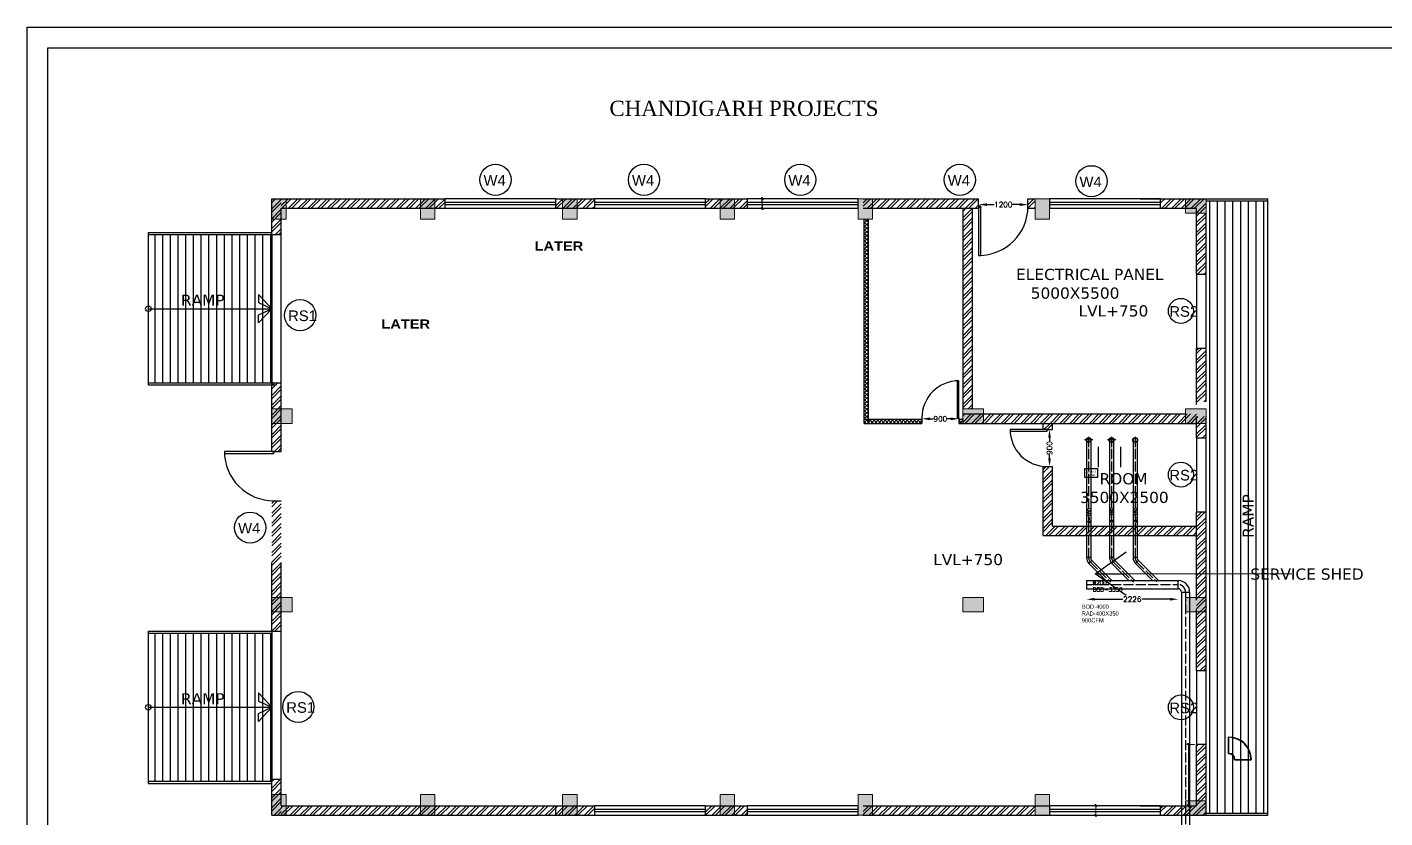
# Model space of a CAD drawing. Header units: millimetres. Extents: x 1731 to 55573, y 1167 to 54427.
# Drawn here: x 1731 to 34746, y 35205 to 54427 of the extents above; entities that cross this region are included whole.
import ezdxf

# ---------------------------------------------------------------- set-up
doc = ezdxf.new("R2010")
doc.units = ezdxf.units.MM
doc.linetypes.add('ACAD_ISO04W100', pattern=[30, 24, -3, 0, -3])
for name, color, linetype in [('AHU-01 SAD', 3, 'Continuous'), ('CL2', 6, 'Continuous'), ('DIME', 2, 'Continuous'), ('EX-TXT', 7, 'Continuous'), ('EXHAUST DUICT', 1, 'Continuous'), ('HACH', 8, 'Continuous'), ('ILA-HATCH', 8, 'Continuous'), ('RAILING', 2, 'Continuous'), ('SPRINKLER WATER CONNECTION', 7, 'Continuous'), ('TITLE', 7, 'Continuous'), ('WINDOW', 4, 'Continuous')]:
    doc.layers.add(name, color=color, linetype=linetype)
for name, color, linetype, lineweight in [('COL', 121, 'Continuous', 0), ('DIM 12', 2, 'Continuous', 9), ('WALL', 5, 'Continuous', 25)]:
    doc.layers.add(name, color=color, linetype=linetype, lineweight=lineweight)
doc.styles.add('arial', font='arialbd.ttf', dxfattribs={"height": 0.25})
doc.styles.add('ISTD', font='verdana.ttf', dxfattribs={"height": 300})
doc.styles.add('Legend', font='romant.shx')
doc.styles.add('ravi', font='times.ttf')
doc.styles.add('ROMANS', font='romans.shx')
doc.styles.get("Standard").update_dxf_attribs({"font": 'arial.ttf'})
doc.styles.add('sTXT-1', font='', dxfattribs={"height": 400})
doc.styles.get('sTXT-1').set_extended_font_data('Arial Black')
doc.dimstyles.new('CGMP CP LINE', dxfattribs={"dimtxt": 130, "dimasz": 200, "dimexe": 0.18, "dimexo": 0.0625, "dimgap": 0.09, "dimtad": 0, "dimdec": 0, "dimzin": 0, "dimdsep": 46, "dimtxsty": 'ROMANS', "dimcen": 0.09, "dimclrd": 1, "dimclre": 251, "dimadec": 0, "dimazin": 0, "dimtfac": 1, "dimtdec": 0, "dimtofl": 0, "dimtmove": 0, "dimatfit": 3, "dimfxl": 0.18, "dimtolj": 1, "dimtzin": 0, "dimlwd": -1, "dimlwe": 5, "dimarcsym": 0})
doc.dimstyles.new('GRID', dxfattribs={"dimtxt": 0.25, "dimasz": 400, "dimexe": 40, "dimexo": 50, "dimgap": 1.2, "dimtad": 0, "dimdec": 0, "dimrnd": 5, "dimzin": 0, "dimdsep": 46, "dimtxsty": 'arial', "dimblk": 'TCKA', "dimcen": 1, "dimclrd": 251, "dimclre": 251, "dimclrt": 3, "dimadec": 0, "dimazin": 0, "dimtfac": 1, "dimtdec": 0, "dimtix": 1, "dimtmove": 1, "dimatfit": 3, "dimfxl": 1, "dimtvp": 1, "dimtolj": 1, "dimtzin": 0, "dimlwd": 5, "dimlwe": 5, "dimarcsym": 0})
doc.dimstyles.new('HBA_25', dxfattribs={"dimtxt": 200, "dimasz": 100, "dimexe": 40, "dimexo": 50, "dimgap": 1.2, "dimtad": 0, "dimdec": 0, "dimrnd": 0.01, "dimzin": 0, "dimdsep": 46, "dimtxsty": 'ROMANS', "dimblk": 'TCKA', "dimcen": 1, "dimclrd": 9, "dimclre": 9, "dimclrt": 256, "dimadec": 0, "dimazin": 0, "dimtfac": 1, "dimtdec": 0, "dimtix": 1, "dimtmove": 1, "dimatfit": 3, "dimldrblk": 'OPEN90', "dimfxl": 1, "dimtvp": 1, "dimtolj": 1, "dimtzin": 0, "dimlwd": 5, "dimlwe": 5, "dimarcsym": 0})
pattern_1 = [(45, (-3068547.1, 811012.52), (-119.324269, 119.324269), []), (45, (-3068467.55, 811012.52), (-119.324269, 119.324269), [])]
pattern_2 = [(45, (-3068397.1, 811012.52), (-119.324269, 119.324269), []), (45, (-3068317.55, 811012.52), (-119.324269, 119.324269), [])]
pattern_3 = [(45, (-6106169.34, 810632.52), (-119.3242693, 119.3242693), []), (45, (-6106089.8, 810632.52), (-119.3242693, 119.3242693), [])]
pattern_4 = [(45, (-1038018.47, -110264.18), (-44.9012806, 44.9012806), []), (135, (-1038018.47, -110264.18), (-44.9012806, -44.9012806), [])]

# ---------------------------------------------------------------- blocks, each defined once
blk = doc.blocks.new('TCKA')
blk.add_line((-1, 0), (0.388, 0))
at = {"color": 1}
blk.add_line((-0.25, -0.25), (0.25, 0.25), dxfattribs=at)
blk = doc.blocks.new('*D99')
at = {"layer": 'Defpoints', "color": 0, "ltscale": 12, "transparency": 16777216}
for p in [(19608, 50255), (19620, 50255), (19585, 50025)]:
    blk.add_point(p, dxfattribs=at)
at = {"layer": 'WINDOW', "color": 251, "lineweight": 5, "ltscale": 12, "transparency": 16777216}
for p, q in [((19570, 50255), (19568, 50255)), ((19608, 50125), (19608, 50155)), ((19635, 50025), (19648, 50025))]:
    blk.add_line(p, q, dxfattribs=at)
at = {"layer": 'WINDOW', "color": 251, "lineweight": 5, "ltscale": 12, "transparency": 16777216, "xscale": 100, "yscale": 100, "zscale": 100}
for p, rotation in [((19608, 50255), 90), ((19608, 50025), 270)]:
    blk.add_blockref('TCKA', p, dxfattribs=dict(at, rotation=rotation))
at = {"layer": 'WINDOW', "color": 3, "ltscale": 12, "transparency": 16777216, "insert": (19607, 50140), "char_height": 0.25, "attachment_point": 5, "rotation": 90, "style": 'arial'}
blk.add_mtext('\\A1;230', dxfattribs=at)
blk = doc.blocks.new('*D107')
at = {"layer": 'Defpoints', "color": 0, "ltscale": 12, "transparency": 16777216}
for p in [(29968, 36985), (30168, 36985), (30168, 35500)]:
    blk.add_point(p, dxfattribs=at)
at = {"layer": 'DIM 12', "color": 251, "lineweight": 5, "ltscale": 12, "transparency": 16777216}
for p, q in [((30118, 36985), (29928, 36985)), ((29968, 35600), (29968, 36885)), ((30118, 35500), (29928, 35500))]:
    blk.add_line(p, q, dxfattribs=at)
at = {"layer": 'DIM 12', "color": 251, "lineweight": 5, "ltscale": 12, "transparency": 16777216, "xscale": 100, "yscale": 100, "zscale": 100}
for p, rotation in [((29968, 36985), 90), ((29968, 35500), 270)]:
    blk.add_blockref('TCKA', p, dxfattribs=dict(at, rotation=rotation))
at = {"layer": 'DIM 12', "color": 3, "ltscale": 12, "transparency": 16777216, "insert": (29967, 36243), "char_height": 0.25, "attachment_point": 5, "rotation": 90, "style": 'arial'}
blk.add_mtext('\\A1;1485', dxfattribs=at)
blk = doc.blocks.new('HPOPP')
at = {"layer": 'HACH', "ltscale": 1000}
h = blk.add_hatch(color=256, dxfattribs=at)
h.dxf.hatch_style = 1
h.paths.add_polyline_path([(4763947, -758554), (4763597, -758554), (4763597, -758054), (4763947, -758054)])
h = blk.add_hatch(color=256, dxfattribs=at)
h.dxf.hatch_style = 1
h.paths.add_polyline_path([(4767567, -758054), (4767217, -758054), (4767217, -758554), (4767567, -758554)])
h = blk.add_hatch(color=256, dxfattribs=at)
h.dxf.hatch_style = 1
h.paths.add_polyline_path([(4771022, -758554), (4770672, -758554), (4770672, -758054), (4771022, -758054)])
h = blk.add_hatch(color=256, dxfattribs=at)
h.dxf.hatch_style = 1
h.paths.add_polyline_path([(4771022, -758054), (4770672, -758054), (4770672, -758554), (4771022, -758554)])
h = blk.add_hatch(color=256, dxfattribs=at)
h.dxf.hatch_style = 1
h.paths.add_polyline_path([(4774852, -758054), (4774502, -758054), (4774502, -758554), (4774852, -758554)])
h = blk.add_hatch(color=256, dxfattribs=at)
h.dxf.hatch_style = 1
h.paths.add_polyline_path([(4778207, -758054), (4777857, -758054), (4777857, -758554), (4778207, -758554)])
h = blk.add_hatch(color=256, dxfattribs=at)
h.dxf.hatch_style = 1
h.paths.add_polyline_path([(4782512, -758054), (4782162, -758054), (4782162, -758554), (4782512, -758554)])
h = blk.add_hatch(color=256, dxfattribs=at)
h.dxf.hatch_style = 1
h.paths.add_polyline_path([(4785817, -758404), (4785817, -758054), (4786317, -758054), (4786317, -758404)])
h = blk.add_hatch(color=256, dxfattribs=at)
h.dxf.hatch_style = 1
h.paths.add_polyline_path([(4764097, -763514), (4764097, -763164), (4763597, -763164), (4763597, -763514)])
h = blk.add_hatch(color=256, dxfattribs=at)
h.dxf.hatch_style = 1
h.paths.add_polyline_path([(4780407, -763514), (4780407, -763164), (4780907, -763164), (4780907, -763514)])
h = blk.add_hatch(color=256, dxfattribs=at)
h.dxf.hatch_style = 1
h.paths.add_polyline_path([(4785817, -763514), (4785817, -763164), (4786317, -763164), (4786317, -763514)])
h = blk.add_hatch(color=256, dxfattribs=at)
h.dxf.hatch_style = 1
h.paths.add_polyline_path([(4764097, -768099), (4764097, -767749), (4763597, -767749), (4763597, -768099)])
h = blk.add_hatch(color=256, dxfattribs=at)
h.dxf.hatch_style = 1
h.paths.add_polyline_path([(4780407, -768099), (4780407, -767749), (4780907, -767749), (4780907, -768099)])
h = blk.add_hatch(color=256, dxfattribs=at)
h.dxf.hatch_style = 1
h.paths.add_polyline_path([(4785817, -768099), (4785817, -767749), (4786317, -767749), (4786317, -768099)])
h = blk.add_hatch(color=256, dxfattribs=at)
h.dxf.hatch_style = 1
h.paths.add_polyline_path([(4763947, -773039), (4763597, -773039), (4763597, -772539), (4763947, -772539)])
h = blk.add_hatch(color=256, dxfattribs=at)
h.dxf.hatch_style = 1
h.paths.add_polyline_path([(4767567, -773039), (4767217, -773039), (4767217, -772539), (4767567, -772539)])
h = blk.add_hatch(color=256, dxfattribs=at)
h.dxf.hatch_style = 1
h.paths.add_polyline_path([(4771022, -773039), (4770672, -773039), (4770672, -772539), (4771022, -772539)])
h = blk.add_hatch(color=256, dxfattribs=at)
h.dxf.hatch_style = 1
h.paths.add_polyline_path([(4774852, -773039), (4774502, -773039), (4774502, -772539), (4774852, -772539)])
h = blk.add_hatch(color=256, dxfattribs=at)
h.dxf.hatch_style = 1
h.paths.add_polyline_path([(4778207, -773039), (4777857, -773039), (4777857, -772539), (4778207, -772539)])
h = blk.add_hatch(color=256, dxfattribs=at)
h.dxf.hatch_style = 1
h.paths.add_polyline_path([(4782512, -773039), (4782162, -773039), (4782162, -772539), (4782512, -772539)])
h = blk.add_hatch(color=256, dxfattribs=at)
h.dxf.hatch_style = 1
h.paths.add_polyline_path([(4785817, -773039), (4785817, -772689), (4786317, -772689), (4786317, -773039)])
at = {"layer": 'COL', "ltscale": 1000}
for points in [[(4763947, -758554), (4763597, -758554), (4763597, -758054), (4763947, -758054)], [(4767567, -758554), (4767217, -758554), (4767217, -758054), (4767567, -758054)], [(4771022, -758554), (4770672, -758554), (4770672, -758054), (4771022, -758054)], [(4771022, -758054), (4770672, -758054), (4770672, -758554), (4771022, -758554)], [(4774852, -758054), (4774502, -758054), (4774502, -758554), (4774852, -758554)], [(4778207, -758054), (4777857, -758054), (4777857, -758554), (4778207, -758554)], [(4782512, -758054), (4782162, -758054), (4782162, -758554), (4782512, -758554)], [(4785817, -758404), (4785817, -758054), (4786317, -758054), (4786317, -758404)], [(4764097, -763514), (4764097, -763164), (4763597, -763164), (4763597, -763514)], [(4780407, -763514), (4780407, -763164), (4780907, -763164), (4780907, -763514)], [(4785817, -763514), (4785817, -763164), (4786317, -763164), (4786317, -763514)], [(4764097, -768099), (4764097, -767749), (4763597, -767749), (4763597, -768099)], [(4780407, -768099), (4780407, -767749), (4780907, -767749), (4780907, -768099)], [(4785817, -768099), (4785817, -767749), (4786317, -767749), (4786317, -768099)], [(4763947, -773039), (4763597, -773039), (4763597, -772539), (4763947, -772539)], [(4767567, -773039), (4767217, -773039), (4767217, -772539), (4767567, -772539)], [(4771022, -773039), (4770672, -773039), (4770672, -772539), (4771022, -772539)], [(4774852, -773039), (4774502, -773039), (4774502, -772539), (4774852, -772539)], [(4778207, -773039), (4777857, -773039), (4777857, -772539), (4778207, -772539)], [(4782512, -773039), (4782162, -773039), (4782162, -772539), (4782512, -772539)], [(4785817, -773039), (4785817, -772689), (4786317, -772689), (4786317, -773039)]]:
    blk.add_lwpolyline(points, close=True, dxfattribs=at)
blk = doc.blocks.new('*D117')
at = {"layer": 'Defpoints', "color": 0, "ltscale": 12, "transparency": 16777216}
for p in [(27715, 35500), (27715, 35270), (27715, 35270)]:
    blk.add_point(p, dxfattribs=at)
at = {"layer": 'DIM 12', "color": 251, "lineweight": 5, "ltscale": 12, "transparency": 16777216}
for p, q in [((27715, 35400), (27715, 35370)), ((27765, 35500), (27755, 35500)), ((27765, 35270), (27755, 35270))]:
    blk.add_line(p, q, dxfattribs=at)
at = {"layer": 'DIM 12', "color": 251, "lineweight": 5, "ltscale": 12, "transparency": 16777216, "xscale": 100, "yscale": 100, "zscale": 100}
for p, rotation in [((27715, 35500), 90), ((27715, 35270), 270)]:
    blk.add_blockref('TCKA', p, dxfattribs=dict(at, rotation=rotation))
at = {"layer": 'DIM 12', "color": 3, "ltscale": 12, "transparency": 16777216, "insert": (27714, 35385), "char_height": 0.25, "attachment_point": 5, "rotation": 90, "style": 'arial'}
blk.add_mtext('\\A1;230', dxfattribs=at)
blk = doc.blocks.new('*U29')
for p, q in [((0, 0), (0, 6)), ((40, 0), (40, 6))]:
    blk.add_line(p, q)
blk.add_lwpolyline([(0, 0), (0, -40), (1.75, -40), (1.75, 0)], close=True)
blk.add_arc((0, 0), 40, 270, 0)
blk = doc.blocks.new('*U31')
for p, q in [((0, 0), (0, 6)), ((40, 0), (40, 6))]:
    blk.add_line(p, q)
blk.add_lwpolyline([(0, 0), (0, -40), (1.75, -40), (1.75, 0)], close=True)
blk.add_arc((0, 0), 40, 270, 0)
blk = doc.blocks.new('*U30')
for p, q in [((0, 0), (0, -6)), ((-40, 0), (-40, -6))]:
    blk.add_line(p, q)
blk.add_lwpolyline([(0, 0), (0, 40), (-1.75, 40), (-1.75, 0)], close=True)
blk.add_arc((0, 0), 40, 90, 180)
blk = doc.blocks.new('*D157')
at = {"color": 251, "linetype": 'Continuous', "lineweight": 5, "transparency": 16777216}
for p, q in [((24868, 50113), (24868, 50113)), ((26068, 50113), (26068, 50113))]:
    blk.add_line(p, q, dxfattribs=at)
at = {"color": 1, "transparency": 16777216}
for p, q in [((25068, 50113), (25248, 50113)), ((25868, 50113), (25688, 50113))]:
    blk.add_line(p, q, dxfattribs=at)
for points in [[(25068, 50146), (25068, 50080), (24868, 50113)], [(25868, 50146), (25868, 50080), (26068, 50113)]]:
    blk.add_solid(points, dxfattribs=at)
at = {"layer": 'Defpoints', "color": 0, "transparency": 16777216}
for p in [(24868, 50255), (26068, 50255), (26068, 50113)]:
    blk.add_point(p, dxfattribs=at)
at = {"color": 0, "transparency": 16777216, "insert": (25468, 50113), "char_height": 130, "attachment_point": 5, "style": 'ROMANS'}
blk.add_mtext('\\A1;1200', dxfattribs=at)
blk = doc.blocks.new('*D158')
at = {"color": 251, "linetype": 'Continuous', "lineweight": 5, "transparency": 16777216}
for p, q in [((23488, 44905), (23488, 44905)), ((24388, 44905), (24388, 44905))]:
    blk.add_line(p, q, dxfattribs=at)
at = {"color": 1, "transparency": 16777216}
for p, q in [((23688, 44905), (23771, 44905)), ((24188, 44905), (24105, 44905))]:
    blk.add_line(p, q, dxfattribs=at)
for points in [[(23688, 44939), (23688, 44872), (23488, 44905)], [(24188, 44939), (24188, 44872), (24388, 44905)]]:
    blk.add_solid(points, dxfattribs=at)
at = {"layer": 'Defpoints', "color": 0, "transparency": 16777216}
for p in [(24388, 44905), (23488, 44795), (24388, 44795)]:
    blk.add_point(p, dxfattribs=at)
at = {"color": 0, "transparency": 16777216, "insert": (23938, 44905), "char_height": 130, "attachment_point": 5, "style": 'ROMANS'}
blk.add_mtext('\\A1;900', dxfattribs=at)
blk = doc.blocks.new('*D159')
at = {"color": 251, "linetype": 'Continuous', "lineweight": 5, "transparency": 16777216}
for p, q in [((26592, 44645), (26592, 44645)), ((26592, 43745), (26592, 43745))]:
    blk.add_line(p, q, dxfattribs=at)
at = {"color": 1, "transparency": 16777216}
for p, q in [((26592, 44445), (26592, 44362)), ((26592, 43945), (26592, 44028))]:
    blk.add_line(p, q, dxfattribs=at)
for points in [[(26559, 44445), (26626, 44445), (26592, 44645)], [(26559, 43945), (26626, 43945), (26592, 43745)]]:
    blk.add_solid(points, dxfattribs=at)
at = {"layer": 'Defpoints', "color": 0, "transparency": 16777216}
for p in [(26668, 44645), (26592, 43745), (26668, 43745)]:
    blk.add_point(p, dxfattribs=at)
at = {"color": 0, "transparency": 16777216, "insert": (26592, 44195), "char_height": 130, "attachment_point": 5, "rotation": 90, "style": 'ROMANS'}
blk.add_mtext('\\A1;900', dxfattribs=at)
blk = doc.blocks.new('*D147')
at = {"color": 251, "linetype": 'Continuous', "lineweight": 5, "transparency": 16777216}
for p, q in [((27492, 40519), (27492, 40518)), ((29718, 40519), (29718, 40518))]:
    blk.add_line(p, q, dxfattribs=at)
at = {"color": 1, "transparency": 16777216}
for p, q in [((27692, 40519), (28376, 40519)), ((29518, 40519), (28834, 40519))]:
    blk.add_line(p, q, dxfattribs=at)
for points in [[(27692, 40552), (27692, 40485), (27492, 40519)], [(29518, 40552), (29518, 40485), (29718, 40519)]]:
    blk.add_solid(points, dxfattribs=at)
at = {"layer": 'Defpoints', "color": 0, "transparency": 16777216}
for p in [(27492, 40775), (29718, 40775), (29718, 40519)]:
    blk.add_point(p, dxfattribs=at)
at = {"color": 0, "transparency": 16777216, "insert": (28605, 40519), "char_height": 130, "attachment_point": 5, "style": 'ROMANS'}
blk.add_mtext('\\A1;2226', dxfattribs=at)

msp = doc.modelspace()

# ---------------------------------------------------------------- hatches: boundary and pattern name
h = msp.add_hatch()
h.set_pattern_fill('ANSI37', color=8, scale=20)
h.set_pattern_definition(pattern_4)
h.paths.add_polyline_path([(22188.2, 49755.2), (22088.2, 49755.2), (22088.2, 44895.2), (22188.2, 44895.2)])
h = msp.add_hatch()
h.set_pattern_fill('ANSI37', color=8, scale=20)
h.set_pattern_definition(pattern_4)
h.paths.add_polyline_path([(22188.2, 44895.2), (22088.2, 44895.2), (22088.2, 44795.2), (22188.2, 44795.2)])
h.paths.add_polyline_path([(23488.2, 44795.2), (23488.2, 44895.2), (22188.2, 44895.2), (22188.2, 44795.2)])
h.paths.add_polyline_path([(24488.2, 44895.2), (24388.2, 44895.2), (24388.2, 44795.2), (24488.2, 44795.2)])
at = {"layer": 'ILA-HATCH', "ltscale": 12}
h = msp.add_hatch(dxfattribs=at)
h.set_pattern_fill('ANSI32', color=256, scale=450)
h.set_pattern_definition(pattern_1)
h.paths.add_polyline_path([(7678.2, 44112.7), (7908.2, 44112.7), (7908.2, 45782.7), (7678.2, 45782.7)])
h = msp.add_hatch(dxfattribs=at)
h.set_pattern_fill('ANSI32', color=256, scale=450)
h.set_pattern_definition(pattern_3)
h.paths.add_polyline_path([(30398.2, 44445.2), (30168.2, 44445.2), (30168.2, 44965.2), (30398.2, 44965.2)])
at = {"layer": 'WINDOW', "ltscale": 12}
h = msp.add_hatch(dxfattribs=at)
h.set_pattern_fill('ANSI32', color=8, scale=450)
h.set_pattern_definition(pattern_1)
h.paths.add_polyline_path([(7678.2, 49382.7), (7908.2, 49382.7), (7908.2, 50255.2), (7678.2, 50255.2)])
h = msp.add_hatch(dxfattribs=at)
h.set_pattern_fill('ANSI32', color=8, scale=450)
h.set_pattern_definition(pattern_2)
h.paths.add_polyline_path([(7908.2, 50255.2), (11885.7, 50255.2), (11885.7, 50025.2), (7908.2, 50025.2)])
h = msp.add_hatch(dxfattribs=at)
h.set_pattern_fill('ANSI32', color=8, scale=450)
h.set_pattern_definition(pattern_2)
h.paths.add_polyline_path([(14585.7, 50025.2), (15528.2, 50025.2), (15528.2, 50255.2), (14585.7, 50255.2)])
h = msp.add_hatch(dxfattribs=at)
h.set_pattern_fill('ANSI32', color=8, scale=450)
h.set_pattern_definition(pattern_2)
h.paths.add_polyline_path([(18228.2, 50255.2), (19237.9, 50255.2), (19237.9, 50025.2), (18228.2, 50025.2)])
h = msp.add_hatch(dxfattribs=at)
h.set_pattern_fill('ANSI32', color=8, scale=450)
h.set_pattern_definition(pattern_2)
edge = h.paths.add_edge_path()
edge.add_line((26068.2, 50255.2), (26068.2, 50075.2))
edge.add_arc((24868.2, 50075.2), 1200, -2.38802, 0, ccw=False)
edge.add_line((26067.2, 50025.2), (26243.5, 50025.2))
edge.add_line((26243.5, 50025.2), (26243.5, 50255.2))
edge.add_line((26243.5, 50255.2), (26068.2, 50255.2))
h.paths.add_polyline_path([(24868.2, 50075.2), (24868.2, 50255.2), (22058.2, 50255.2), (22058.2, 50025.2), (24920.7, 50025.2), (24920.7, 50075.2)])
h = msp.add_hatch(dxfattribs=at)
h.set_pattern_fill('ANSI32', color=8, scale=450)
h.set_pattern_definition(pattern_2)
h.paths.add_polyline_path([(29293.5, 50025.2), (30398.2, 50025.2), (30398.2, 50255.2), (29293.5, 50255.2)])
h = msp.add_hatch(dxfattribs=at)
h.set_pattern_fill('ANSI31', color=8, scale=1500, angle=45)
h.set_pattern_definition([(90, (-2102322.3, 903550.87), (-187.5, 1e-13), [])])
h.paths.add_polyline_path([(30398.2, 35320.2), (31898.2, 35320.2), (31898.2, 50205.2), (30398.2, 50205.2)])
h = msp.add_hatch(dxfattribs=at)
h.set_pattern_fill('ANSI32', color=8, scale=450)
h.set_pattern_definition([(45, (-3074077.1, 811132.52), (-119.324269, 119.324269), []), (45, (-3073997.55, 811132.52), (-119.324269, 119.324269), [])])
h.paths.add_polyline_path([(24718.2, 46745.2), (24488.2, 46745.2), (24488.2, 45145.2), (24718.2, 45145.2)])
h.paths.add_polyline_path([(24488.2, 46745.2), (24718.2, 46745.2), (24718.2, 50025.2), (24488.2, 50025.2)])
h = msp.add_hatch(dxfattribs=at)
h.set_pattern_fill('ANSI32', color=8, scale=450)
h.set_pattern_definition(pattern_2)
h.paths.add_polyline_path([(30398.2, 46625.2), (30168.2, 46625.2), (30168.2, 45315.2), (30398.2, 45315.2)])
h.paths.add_polyline_path([(30168.2, 48425.2), (30398.2, 48425.2), (30398.2, 50025.2), (30168.2, 50025.2)])
h = msp.add_hatch(dxfattribs=at)
h.set_pattern_fill('ANSI31', color=8, scale=1500, angle=45)
h.set_pattern_definition([(90, (-2102472.3, 903550.87), (-187.5, 1e-13), [])])
h.paths.add_polyline_path([(4678.2, 45782.7), (7678.2, 45782.7), (7678.2, 49382.7), (4678.2, 49382.7)])
h = msp.add_hatch(dxfattribs=at)
h.set_pattern_fill('ANSI32', color=8, scale=450)
h.set_pattern_definition(pattern_3)
h.paths.add_polyline_path([(24488.2, 45025.2), (24488.2, 44795.2), (30168.2, 44795.2), (30168.2, 45025.2)])
h = msp.add_hatch(dxfattribs=at)
h.set_pattern_fill('ANSI32', color=8, scale=450)
h.set_pattern_definition(pattern_3)
edge = h.paths.add_edge_path()
edge.add_arc((26533.2, 44645.2), 900, 263.94082, 270)
edge.add_line((26533.2, 43745.2), (26668.2, 43745.2))
edge.add_line((26668.2, 43745.2), (26668.2, 42065.2))
edge.add_line((26668.2, 42065.2), (26438.2, 42065.2))
edge.add_line((26438.2, 42065.2), (26438.2, 43750.3))
h.paths.add_polyline_path([(26438.2, 44645.2), (26668.2, 44645.2), (26668.2, 44795.2), (26438.2, 44795.2)])
h = msp.add_hatch(dxfattribs=at)
h.set_pattern_fill('ANSI32', color=8, scale=450)
h.set_pattern_definition(pattern_1)
h.paths.add_polyline_path([(7678.2, 39742.7), (7908.2, 39742.7), (7908.2, 42912.7), (7678.2, 42912.7)])
h = msp.add_hatch(dxfattribs=at)
h.set_pattern_fill('ANSI32', color=8, scale=450)
h.set_pattern_definition(pattern_2)
h.paths.add_polyline_path([(30168.2, 42645.2), (30398.2, 42645.2), (30398.2, 38785.2), (30168.2, 38785.2)])
h = msp.add_hatch(dxfattribs=at)
h.set_pattern_fill('ANSI32', color=8, scale=450)
h.set_pattern_definition(pattern_3)
h.paths.add_polyline_path([(26668.2, 42295.2), (30168.2, 42295.2), (30168.2, 42065.2), (26668.2, 42065.2)])
h = msp.add_hatch(dxfattribs=at)
h.set_pattern_fill('ANSI31', color=8, scale=1500, angle=45)
h.set_pattern_definition([(90, (-2102472.3, 893860.87), (-187.5, 1e-13), [])])
h.paths.add_polyline_path([(4678.2, 36092.7), (7678.2, 36092.7), (7678.2, 39692.7), (4678.2, 39692.7)])
h = msp.add_hatch(dxfattribs=at)
h.set_pattern_fill('ANSI32', color=8, scale=450)
h.set_pattern_definition(pattern_2)
h.paths.add_polyline_path([(30168.2, 35270.2), (30398.2, 35270.2), (30398.2, 36985.2), (30168.2, 36985.2)])
h = msp.add_hatch(dxfattribs=at)
h.set_pattern_fill('ANSI32', color=8, scale=450)
h.set_pattern_definition(pattern_1)
h.paths.add_polyline_path([(7678.2, 35270.2), (7908.2, 35270.2), (7908.2, 36142.7), (7678.2, 36142.7)])
h = msp.add_hatch(dxfattribs=at)
h.set_pattern_fill('ANSI32', color=8, scale=450)
h.set_pattern_definition(pattern_2)
h.paths.add_polyline_path([(7908.2, 35500.2), (14585.7, 35500.2), (14585.7, 35270.2), (7908.2, 35270.2)])
h = msp.add_hatch(dxfattribs=at)
h.set_pattern_fill('ANSI32', color=8, scale=450)
h.set_pattern_definition(pattern_2)
h.paths.add_polyline_path([(14585.7, 35270.2), (15528.2, 35270.2), (15528.2, 35500.2), (14585.7, 35500.2)])
h = msp.add_hatch(dxfattribs=at)
h.set_pattern_fill('ANSI32', color=8, scale=450)
h.set_pattern_definition(pattern_2)
h.paths.add_polyline_path([(18228.2, 35270.2), (19237.9, 35270.2), (19237.9, 35500.2), (18228.2, 35500.2)])
h = msp.add_hatch(dxfattribs=at)
h.set_pattern_fill('ANSI32', color=8, scale=450)
h.set_pattern_definition(pattern_2)
h.paths.add_polyline_path([(22058.2, 35270.2), (26243.5, 35270.2), (26243.5, 35500.2), (22058.2, 35500.2)])
h = msp.add_hatch(dxfattribs=at)
h.set_pattern_fill('ANSI32', color=8, scale=450)
h.set_pattern_definition(pattern_2)
h.paths.add_polyline_path([(29293.5, 35270.2), (30168.2, 35270.2), (30168.2, 35500.2), (29293.5, 35500.2)])

# ---------------------------------------------------------------- linework, layer by layer
at = {"color": 3}
for p, q in [((22088.2, 44795.2, 99), (22088.2, 49755.2, 99)), ((22188.2, 44795.2, 99), (22188.2, 49755.2, 99)), ((22088.2, 44895.2, 99), (23488.2, 44895.2, 99)), ((22088.2, 44795.2, 99), (23488.2, 44795.2, 99)), ((23488.2, 44895.2, 99), (23488.2, 44795.2, 99)), ((24388.2, 44895.2, 99), (24488.2, 44895.2, 99)), ((24388.2, 44895.2, 99), (24388.2, 44795.2, 99)), ((24388.2, 44795.2, 99), (24488.2, 44795.2, 99))]:
    msp.add_line(p, q, dxfattribs=at)
at = {"color": 7}
for p, q in [((29718.2, 40774.6, 99), (29718.2, 40974.6, 99)), ((29798.2, 40694.6, 99), (29998.2, 40694.6, 99))]:
    msp.add_line(p, q, dxfattribs=at)
for points in [[(1731.4, 54427.2), (55572.9, 54427.2), (55572.9, 1166.8), (1731.4, 1166.8)], [(2231.4, 53927.2), (55072.9, 53927.2), (55072.9, 1666.8), (2231.4, 1666.8)]]:
    msp.add_lwpolyline(points, close=True, dxfattribs=at)
at = {"layer": 'AHU-01 SAD', "color": 8}
for p, q in [((30940.9, 36764, 99), (30940.9, 37164, 99)), ((30950.9, 36769.2, 99), (30950.9, 37169.2, 99)), ((31090.9, 36614, 99), (31490.8, 36614, 99)), ((31100.9, 36619.2, 99), (31500.9, 36619.2, 99))]:
    msp.add_line(p, q, dxfattribs=at)
for centre, radius in [((30940.9, 36614, 99), 550), ((30950.9, 36619.2, 99), 550), ((30940.9, 36614, 99), 150), ((30950.9, 36619.2, 99), 150)]:
    msp.add_arc(centre, radius, 0, 90, dxfattribs=at)
at = {"layer": 'EXHAUST DUICT', "color": 0, "linetype": 'ACAD_ISO04W100', "ltscale": 10}
for p, q in [((27647, 44391.6, 99), (27441.4, 44391.6, 99)), ((27542.9, 44466.1, 99), (27542.9, 41529.9, 99)), ((28205.7, 44391.6, 99), (28000.2, 44391.6, 99)), ((28101.7, 44466.1, 99), (28101.7, 41529.9, 99)), ((28674.7, 44466.1, 99), (28674.7, 41529.9, 99)), ((27586.9, 41423.9, 99), (28071.4, 40939.3, 99)), ((28145.6, 41423.9, 99), (28630.2, 40939.3, 99)), ((28718.6, 41423.9, 99), (29203.2, 40939.3, 99)), ((27491.9, 40874.6, 99), (29718.2, 40874.6, 99)), ((29898.2, 40694.6, 99), (29898.2, 15191.8, 99))]:
    msp.add_line(p, q, dxfattribs=at)
at = {"layer": 'EXHAUST DUICT', "color": 1}
for p, q in [((27492.9, 44391.6, 99), (27492.9, 41529.9, 99)), ((27592.9, 44391.6, 99), (27592.9, 41529.9, 99)), ((28051.7, 44391.6, 99), (28051.7, 41529.9, 99)), ((28151.7, 44391.6, 99), (28151.7, 41529.9, 99)), ((28624.7, 44391.6, 99), (28624.7, 41529.9, 99)), ((28724.7, 44391.6, 99), (28724.7, 41529.9, 99)), ((27592.9, 41529.9, 99), (27492.9, 41529.9, 99)), ((27622.2, 41459.2, 99), (27551.5, 41388.5, 99)), ((27551.5, 41388.5, 99), (27965.4, 40974.6, 99)), ((27622.2, 41459.2, 99), (28106.8, 40974.6, 99)), ((28151.7, 41529.9, 99), (28051.7, 41529.9, 99)), ((28180.9, 41459.2, 99), (28110.2, 41388.5, 99)), ((28110.2, 41388.5, 99), (28524.1, 40974.6, 99)), ((28180.9, 41459.2, 99), (28665.5, 40974.6, 99)), ((28724.7, 41529.9, 99), (28624.7, 41529.9, 99)), ((28754, 41459.2, 99), (28683.3, 41388.5, 99)), ((28683.3, 41388.5, 99), (29097.2, 40974.6, 99)), ((28754, 41459.2, 99), (29238.6, 40974.6, 99)), ((27491.9, 40974.6, 99), (29718.2, 40974.6, 99)), ((27491.9, 40974.6, 99), (27491.9, 40774.6, 99)), ((27491.9, 40774.6, 99), (29718.2, 40774.6, 99)), ((29798.2, 40694.6, 99), (29798.2, 15191.8, 99)), ((29998.2, 40694.6, 99), (29998.2, 15191.8, 99))]:
    msp.add_line(p, q, dxfattribs=at)
for centre, radius in [((27542.9, 44391.6, 99), 60), ((27542.9, 44391.6, 99), 50), ((28101.7, 44391.6, 99), 60), ((28101.7, 44391.6, 99), 50), ((28674.7, 44391.6, 99), 60), ((28674.7, 44391.6, 99), 50)]:
    msp.add_circle(centre, radius, dxfattribs=at)
for centre, radius, start, end in [((27692.9, 41529.9, 99), 200, 180, 225), ((27692.9, 41529.9, 99), 100, 180, 225), ((28251.7, 41529.9, 99), 200, 180, 225), ((28251.7, 41529.9, 99), 100, 180, 225), ((28824.7, 41529.9, 99), 200, 180, 225), ((28824.7, 41529.9, 99), 100, 180, 225), ((29718.2, 40694.6, 99), 280, 0, 90), ((29718.2, 40694.6, 99), 80, 0, 90)]:
    msp.add_arc(centre, radius, start, end, dxfattribs=at)
at = {"layer": 'EXHAUST DUICT', "color": 0, "linetype": 'ACAD_ISO04W100', "ltscale": 10}
for centre, radius, start, end in [((27692.9, 41529.9, 99), 150, 180, 225), ((28251.7, 41529.9, 99), 150, 180, 225), ((28824.7, 41529.9, 99), 150, 180, 225), ((29718.2, 40694.6, 99), 180, 0, 90)]:
    msp.add_arc(centre, radius, start, end, dxfattribs=at)
at = {"layer": 'RAILING', "color": 7, "ltscale": 12}
for p, q in [((11885.7, 50255.2, 99), (11885.7, 50025.2, 99)), ((4678.2, 45732.7, 99), (4678.2, 45782.7, 99))]:
    msp.add_line(p, q, dxfattribs=at)
at = {"layer": 'SPRINKLER WATER CONNECTION', "elevation": 99}
msp.add_lwpolyline([(27450.1, 43694.6), (27757.4, 43694.6), (27757.4, 43479.8), (27450.1, 43479.8)], close=True, dxfattribs=at)
at = {"layer": 'WALL', "ltscale": 12}
for p, q in [((7678.2, 44112.7, 99), (7678.2, 45782.7, 99)), ((7678.2, 45782.7, 99), (7908.2, 45782.7, 99)), ((7908.2, 44112.7, 99), (7908.2, 45782.7, 99)), ((30168.2, 44445.2, 99), (30168.2, 44965.2, 99)), ((30398.2, 44445.2, 99), (30398.2, 44965.2, 99)), ((30168.2, 44445.2, 99), (30398.2, 44445.2, 99)), ((7678.2, 44112.7, 99), (7908.2, 44112.7, 99)), ((30398.2, 36985.2, 99), (30168.2, 36985.2, 99)), ((21937.9, 35270.2, 99), (21937.9, 35500.2, 99)), ((26593.5, 35500.2, 99), (26593.5, 35270.2, 99))]:
    msp.add_line(p, q, dxfattribs=at)
at = {"layer": 'WINDOW', "color": 8, "ltscale": 12}
for p, q in [((7678.2, 50255.2, 99), (11885.7, 50255.2, 99)), ((7678.2, 49382.7, 99), (7678.2, 50255.2, 99)), ((14585.7, 50255.2, 99), (11885.7, 50255.2, 99)), ((14585.7, 50255.2, 99), (15528.2, 50255.2, 99)), ((14585.7, 50025.2, 99), (14585.7, 50255.2, 99)), ((15528.2, 50255.2, 99), (15528.2, 50025.2, 99)), ((18228.2, 50255.2, 99), (15528.2, 50255.2, 99)), ((18228.2, 50255.2, 99), (19237.9, 50255.2, 99)), ((18228.2, 50025.2, 99), (18228.2, 50255.2, 99)), ((19237.9, 50255.2, 99), (19237.9, 50025.2, 99)), ((21937.9, 50255.2, 99), (19237.9, 50255.2, 99)), ((21937.9, 50025.2, 99), (21937.9, 50255.2, 99)), ((22058.2, 50255.2, 99), (24868.2, 50255.2, 99)), ((26068.2, 50255.2, 99), (26243.5, 50255.2, 99)), ((26593.5, 50255.2, 99), (26593.5, 50025.2, 99)), ((29293.5, 50255.2, 99), (26593.5, 50255.2, 99)), ((28793.2, 50255.2, 99), (30398.2, 50255.2, 99)), ((29293.5, 50025.2, 99), (29293.5, 50255.2, 99)), ((30398.2, 50255.2, 99), (31898.2, 50255.2, 99)), ((30398.2, 50205.2, 99), (31898.2, 50205.2, 99)), ((31898.2, 50205.2, 99), (31898.2, 50255.2, 99)), ((31898.2, 35320.2, 99), (31898.2, 50205.2, 99)), ((7908.2, 50025.2, 99), (11885.7, 50025.2, 99)), ((7908.2, 49382.7, 99), (7908.2, 50025.2, 99)), ((14585.7, 50165.2, 99), (11885.7, 50165.2, 99)), ((11885.7, 50115.2, 99), (14585.7, 50115.2, 99)), ((11885.7, 50025.2, 99), (14585.7, 50025.2, 99)), ((14585.7, 50025.2, 99), (15528.2, 50025.2, 99)), ((18228.2, 50165.2, 99), (15528.2, 50165.2, 99)), ((15528.2, 50115.2, 99), (18228.2, 50115.2, 99)), ((15528.2, 50025.2, 99), (18228.2, 50025.2, 99)), ((18228.2, 50025.2, 99), (19358.2, 50025.2, 99)), ((21937.9, 50165.2, 99), (19237.9, 50165.2, 99)), ((19237.9, 50115.2, 99), (21937.9, 50115.2, 99)), ((19237.9, 50025.2, 99), (21937.9, 50025.2, 99)), ((22058.2, 50025.2, 99), (24868.2, 50025.2, 99)), ((24488.2, 45145.2, 99), (24488.2, 50025.2, 99)), ((24718.2, 45145.2, 99), (24718.2, 50025.2, 99)), ((26067.2, 50025.2, 99), (26243.5, 50025.2, 99)), ((29293.5, 50165.2, 99), (26593.5, 50165.2, 99)), ((26593.5, 50115.2, 99), (29293.5, 50115.2, 99)), ((26593.5, 50025.2, 99), (29293.5, 50025.2, 99)), ((29293.5, 50025.2, 99), (30168.2, 50025.2, 99)), ((30168.2, 48425.2, 99), (30168.2, 50025.2, 99)), ((30398.2, 48425.2, 99), (30398.2, 49905.2, 99)), ((4678.2, 49432.7, 99), (7678.2, 49432.7, 99)), ((4678.2, 49382.7, 99), (4678.2, 49432.7, 99)), ((4678.2, 49382.7, 99), (7678.2, 49382.7, 99)), ((4678.2, 45782.7, 99), (4678.2, 49382.7, 99)), ((7678.2, 49382.7, 99), (7908.2, 49382.7, 99)), ((7678.2, 49382.7, 99), (7678.2, 45782.7, 99)), ((7908.2, 45782.7, 99), (7908.2, 49382.7, 99)), ((30168.2, 48425.2, 99), (30398.2, 48425.2, 99)), ((30168.2, 48425.2, 99), (30168.2, 46625.2, 99)), ((30398.2, 46625.2, 99), (30398.2, 48425.2, 99)), ((7678.2, 47582.7, 99), (7356.6, 47930, 99)), ((7356.6, 47930, 99), (7356.6, 47735, 99)), ((4678.2, 47582.7, 99), (7678.2, 47582.7, 99)), ((7356.6, 47735, 99), (7678.2, 47582.7, 99)), ((7678.2, 47582.7, 99), (7356.6, 47235.5, 99)), ((7356.6, 47430.5, 99), (7678.2, 47582.7, 99)), ((7356.6, 47235.5, 99), (7356.6, 47430.5, 99)), ((30168.2, 45255.2, 99), (30168.2, 46625.2, 99)), ((30168.2, 46625.2, 99), (30398.2, 46625.2, 99)), ((30398.2, 45315.2, 99), (30398.2, 46625.2, 99)), ((4678.2, 45782.7, 99), (7793.2, 45782.7, 99)), ((4678.2, 45732.7, 99), (7793.2, 45732.7, 99)), ((24488.2, 45025.2, 99), (29898.2, 45025.2, 99)), ((24488.2, 44795.2, 99), (30168.2, 44795.2, 99)), ((26438.2, 44645.2, 99), (26438.2, 44795.2, 99)), ((26668.2, 44645.2, 99), (26668.2, 44795.2, 99)), ((30168.2, 44445.2, 99), (30168.2, 42645.2, 99)), ((30398.2, 42645.2, 99), (30398.2, 44445.2, 99)), ((26438.2, 42065.2, 99), (26438.2, 43750.3, 99)), ((26668.2, 42295.2, 99), (26668.2, 43745.2, 99)), ((7677.6, 42912.7, 99), (7908.2, 42912.7, 99)), ((30168.2, 40500.2, 99), (30168.2, 42645.2, 99)), ((30168.2, 42645.2, 99), (30398.2, 42645.2, 99)), ((30398.2, 38785.2, 99), (30398.2, 42645.2, 99)), ((26668.2, 42295.2, 99), (30168.2, 42295.2, 99)), ((26438.2, 42065.2, 99), (30168.2, 42065.2, 99)), ((7678.2, 39742.7, 99), (7678.2, 41412.7, 99)), ((7908.2, 39742.7, 99), (7908.2, 41412.7, 99)), ((30168.2, 38785.2, 99), (30168.2, 40270.2, 99)), ((4678.2, 39742.7, 99), (7678.2, 39742.7, 99)), ((4678.2, 39692.7, 99), (4678.2, 39742.7, 99)), ((4678.2, 39692.7, 99), (7678.2, 39692.7, 99)), ((4678.2, 36092.7, 99), (4678.2, 39692.7, 99)), ((7678.2, 39742.7, 99), (7908.2, 39742.7, 99)), ((7678.2, 39742.7, 99), (7678.2, 36142.7, 99)), ((7908.2, 36142.7, 99), (7908.2, 39742.7, 99)), ((30168.2, 38785.2, 99), (30398.2, 38785.2, 99)), ((30168.2, 38785.2, 99), (30168.2, 36985.2, 99)), ((30398.2, 36985.2, 99), (30398.2, 38785.2, 99)), ((7678.2, 37892.7, 99), (7356.6, 38240, 99)), ((7356.6, 38240, 99), (7356.6, 38045, 99)), ((7356.6, 38045, 99), (7678.2, 37892.7, 99)), ((4678.2, 37892.7, 99), (7678.2, 37892.7, 99)), ((7678.2, 37892.7, 99), (7356.6, 37545.5, 99)), ((7356.6, 37740.5, 99), (7678.2, 37892.7, 99)), ((7356.6, 37545.5, 99), (7356.6, 37740.5, 99)), ((30168.2, 35500.2, 99), (30168.2, 36985.2, 99)), ((30398.2, 35270.2, 99), (30398.2, 36985.2, 99)), ((4678.2, 36092.7, 99), (7678.2, 36092.7, 99)), ((4678.2, 36042.7, 99), (4678.2, 36092.7, 99)), ((4678.2, 36042.7, 99), (7678.2, 36042.7, 99)), ((7678.2, 35270.2, 99), (7678.2, 36142.7, 99)), ((7678.2, 36142.7, 99), (7908.2, 36142.7, 99)), ((7908.2, 35500.2, 99), (7908.2, 36142.7, 99)), ((7908.2, 35500.2, 99), (14585.7, 35500.2, 99)), ((14585.7, 35500.2, 99), (15528.2, 35500.2, 99)), ((14585.7, 35270.2, 99), (14585.7, 35500.2, 99)), ((15528.2, 35500.2, 99), (15528.2, 35270.2, 99)), ((18228.2, 35500.2, 99), (15528.2, 35500.2, 99)), ((18228.2, 35410.2, 99), (15528.2, 35410.2, 99)), ((15528.2, 35360.2, 99), (18228.2, 35360.2, 99)), ((18228.2, 35270.2, 99), (18228.2, 35500.2, 99)), ((18228.2, 35500.2, 99), (19237.9, 35500.2, 99)), ((19237.9, 35500.2, 99), (19237.9, 35270.2, 99)), ((21937.9, 35500.2, 99), (19237.9, 35500.2, 99)), ((21937.9, 35410.2, 99), (19237.9, 35410.2, 99)), ((19237.9, 35360.2, 99), (21937.9, 35360.2, 99)), ((22058.2, 35500.2, 99), (26593.5, 35500.2, 99)), ((29293.5, 35500.2, 99), (26593.5, 35500.2, 99)), ((29293.5, 35410.2, 99), (26593.5, 35410.2, 99)), ((26593.5, 35360.2, 99), (29293.5, 35360.2, 99)), ((28793.2, 35500.2, 99), (30168.2, 35500.2, 99)), ((29293.5, 35270.2, 99), (29293.5, 35500.2, 99)), ((7678.2, 35270.2, 99), (14585.7, 35270.2, 99)), ((14585.7, 35270.2, 99), (15528.2, 35270.2, 99)), ((15528.2, 35270.2, 99), (18228.2, 35270.2, 99)), ((18228.2, 35270.2, 99), (19237.9, 35270.2, 99)), ((19237.9, 35270.2, 99), (21937.9, 35270.2, 99)), ((22058.2, 35270.2, 99), (26593.5, 35270.2, 99)), ((26593.5, 35270.2, 99), (29293.5, 35270.2, 99)), ((28793.2, 35270.2, 99), (30398.2, 35270.2, 99)), ((30398.2, 35320.2, 99), (31898.2, 35320.2, 99)), ((30398.2, 35270.2, 99), (31898.2, 35270.2, 99)), ((31898.2, 35270.2, 99), (31898.2, 35320.2, 99))]:
    msp.add_line(p, q, dxfattribs=at)
at = {"layer": 'WINDOW', "color": 8, "ltscale": 12, "elevation": 99}
for points in [[(27771.6, 44228.2), (27771.6, 43730.8)], [(28316.3, 44228.2), (28316.3, 43730.8)]]:
    msp.add_lwpolyline(points, dxfattribs=at)
at = {"layer": 'WINDOW', "color": 8, "ltscale": 12}
for centre, radius in [((13120, 50716.8, 170.5), 378.7), ((16730.3, 50716.8, 170.5), 378.7), ((20532.2, 50716.8, 170.5), 378.7), ((24409.5, 50716.8, 170.5), 378.7), ((27612.1, 50681.1, 170.5), 378.7), ((4678.2, 47582.7, 99), 68.8), ((8368.4, 47424.7, 99), 378.7), ((29785.6, 47529.6, 170.5), 303.7), ((29785.6, 43549.6, 170.5), 303.7), ((7153.2, 42260.5, 170.5), 378.7), ((8323.8, 37901.1, 170.5), 378.7), ((29785.6, 37889.6, 170.5), 303.7), ((4678.2, 37892.7, 99), 68.8)]:
    msp.add_circle(centre, radius, dxfattribs=at)

# ---------------------------------------------------------------- block references
at = {"layer": 'CL2'}
for name, p, xscale, yscale, zscale in [('*U29', (24868.2, 50075.2, 99), 29.99999999999999, 29.99999999999999, 29.99999999999999), ('*U30', (24388.2, 44930.2, 99), 22.4999999999971, 22.4999999999971, 22.4999999999971)]:
    msp.add_blockref(name, p, dxfattribs=dict(at, xscale=xscale, yscale=yscale, zscale=zscale))
at = {"layer": 'CL2', "rotation": 270}
for name, p, xscale, yscale, zscale in [('*U31', (26533.2, 44645.2, 99), 22.4999999999971, 22.4999999999971, 22.4999999999971), ('*U29', (7728.2, 44112.7, 99), 29.99999999999999, 29.99999999999999, 29.99999999999999)]:
    msp.add_blockref(name, p, dxfattribs=dict(at, xscale=xscale, yscale=yscale, zscale=zscale))
at = {"layer": 'WINDOW', "color": 8, "ltscale": 12}
msp.add_blockref('HPOPP', (-4755918.9, 808309.4, 99), dxfattribs=at)

# ---------------------------------------------------------------- texts
at = {"layer": 'AHU-01 SAD', "color": 8, "insert": (27374.5, 40389.3, 99), "char_height": 100, "attachment_point": 1}
msp.add_mtext_dynamic_manual_height_columns('BOD-4000\\PRAD-400X350\\P900CFM', width=18673.862, gutter_width=12.5, heights=[742.3], dxfattribs=at)
at = {"layer": 'EX-TXT', "color": 7, "char_height": 80, "attachment_point": 1, "rotation": 90, "style": 'Legend'}
for insert in [(27516.5, 42364.7, 99), (28063.7, 42383.8, 99), (28647.8, 42383.8, 99)]:
    msp.add_mtext_dynamic_manual_height_columns('%%C-100', width=798.121, gutter_width=1, heights=[0], dxfattribs=dict(at, insert=insert))
at = {"layer": 'EX-TXT', "color": 7, "insert": (27641.9, 40970.4, 99), "char_height": 100, "attachment_point": 1, "style": 'Legend'}
msp.add_mtext_dynamic_manual_height_columns('%%C200\\PBOD-3350', width=798.121, gutter_width=1, heights=[0], dxfattribs=at)
at = {"layer": 'SPRINKLER WATER CONNECTION', "color": 8, "insert": (27323.6, 43649.6, 99), "char_height": 50, "width": 567.578, "attachment_point": 1}
msp.add_mtext('\\pxqc;control \\Ppanel', dxfattribs=at)
at = {"layer": 'TITLE', "color": 0, "style": 'ravi'}
msp.add_text('CHANDIGARH PROJECTS', height=368.552, dxfattribs=at).set_placement((15891, 52268.5, 99))
at = {"layer": 'WINDOW', "color": 8, "ltscale": 12, "char_height": 257.76, "width": 4979.088, "attachment_point": 1}
for s, insert in [('W4', (12828.6, 50831.6, 99)), ('W4', (16438.8, 50831.6, 99)), ('W4', (20240.7, 50831.6, 99)), ('W4', (24118, 50831.6, 99)), ('W4', (27320.6, 50795.9, 99)), ('RS1', (8077, 47539.5, 27.5)), ('RS2', (29505.6, 47644.4, 99)), ('RS2', (29505.6, 43664.4, 99)), ('W4', (6861.7, 42375.3, 99)), ('RS1', (8032.4, 38015.9, 99)), ('RS2', (29505.6, 38004.4, 99))]:
    msp.add_mtext(s, dxfattribs=dict(at, insert=insert))
at = {"layer": 'WINDOW', "color": 8, "ltscale": 12, "char_height": 222, "attachment_point": 1, "style": 'sTXT-1'}
for insert in [(14070.7, 49217.7, 99), (10345.5, 47321.7, 99)]:
    msp.add_mtext_dynamic_manual_height_columns('LATER', width=10209.863, gutter_width=12.5, heights=[0], dxfattribs=dict(at, insert=insert))
at = {"layer": 'WINDOW', "color": 8, "ltscale": 12, "char_height": 272.16, "width": 30896.448, "attachment_point": 7, "style": 'ISTD'}
for s, insert in [('                 ELECTRICAL PANEL\\P                    5000X5500', (23762.1, 47821.4, 99)), ('RAMP ', (5471.8, 47653.2, 170.5)), ('LVL+750', (27297.6, 47388.4, 99)), ('                                ROOM\\P                            3500X2500', (24010.5, 42854.2, 99)), ('LVL+750', (23764, 41343.1, 99)), ('SERVICE SHED', (31475.7, 40989.1, 99)), ('RAMP ', (5471.8, 37963.2, 170.5))]:
    msp.add_mtext(s, dxfattribs=dict(at, insert=insert))
at = {"layer": 'WINDOW', "color": 8, "ltscale": 12, "insert": (31559.5, 42011.1, 170.5), "char_height": 272.16, "width": 30896.448, "attachment_point": 7, "rotation": 90, "style": 'ISTD'}
msp.add_mtext('RAMP ', dxfattribs=at)

# ---------------------------------------------------------------- dimensions: what is measured, and where the dimension line sits
at = {"color": 7}
for base, p1, p2, picture, middle in [((26068.2, 50113.1, 99), (24868.2, 50255.2, 99), (26068.2, 50255.2, 99), '*D157', (25468.2, 50113.1, 99)), ((29718.2, 40518.7, 99), (27491.9, 40774.6, 99), (29718.2, 40774.6, 99), '*D147', (28605, 40518.7, 99))]:
    dim = msp.add_linear_dim(base=base, p1=p1, p2=p2, dimstyle='CGMP CP LINE', override={"dimfxlon": 1, "dimarcsym": 1}, dxfattribs=at)
    dim.commit()
    dim.dimension.update_dxf_attribs({"geometry": picture, "text_midpoint": middle})
dim = msp.add_linear_dim(base=(24388.2, 44905.2, 99), p1=(23488.2, 44795.2, 99), p2=(24388.2, 44795.2, 99), dimstyle='CGMP CP LINE', override={"dimfxlon": 1, "dimarcsym": 1}, dxfattribs=at)
dim.commit()
dim.dimension.update_dxf_attribs({"geometry": '*D158', "text_midpoint": (23938.2, 44905.2, 99), "dimtype": 160})
dim = msp.add_linear_dim(base=(26592.2, 43745.2, 99), p1=(26668.2, 44645.2, 99), p2=(26668.2, 43745.2, 99), angle=90, dimstyle='CGMP CP LINE', override={"dimfxlon": 1, "dimarcsym": 1}, dxfattribs=at)
dim.commit()
dim.dimension.update_dxf_attribs({"geometry": '*D159', "text_midpoint": (26592.2, 44195.2, 99)})
at = {"layer": 'DIM 12', "ltscale": 12}
for base, p1, p2, override, picture, middle in [((29968.1, 36985.2, 99), (30168.2, 35500.2, 99), (30168.2, 36985.2, 99), {"dimtxt": 150, "dimasz": 100, "dimtad": 3, "dimpost": '\\X', "dimtxsty": 'arial'}, '*D107', (29966.8, 36242.7, 99)), ((27715, 35270.2, 99), (27715, 35500.2, 99), (27715, 35270.2, 99), {"dimtxt": 150, "dimasz": 100, "dimtad": 3, "dimpost": '\\X'}, '*D117', (27713.7, 35385.2, 99))]:
    dim = msp.add_linear_dim(base=base, p1=p1, p2=p2, angle=90, dimstyle='GRID', override=override, dxfattribs=at)
    dim.commit()
    dim.dimension.update_dxf_attribs({"geometry": picture, "text_midpoint": middle})
at = {"layer": 'WINDOW', "color": 8, "ltscale": 12}
dim = msp.add_linear_dim(base=(19608.2, 50255.2, 99), p1=(19585.1, 50025.2, 99), p2=(19619.8, 50255.2, 99), angle=90, dimstyle='GRID', override={"dimtxt": 150, "dimasz": 100, "dimtad": 3, "dimpost": '\\X'}, dxfattribs=at)
dim.commit()
dim.dimension.update_dxf_attribs({"geometry": '*D99', "text_midpoint": (19606.9, 50140.2, 99)})

# ---------------------------------------------------------------- leaders
at = {"layer": 'DIME', "ltscale": 12}
msp.add_leader([(27702.3, 41139.8, 99), (32488.1, 41139.8, 99)], dimstyle='HBA_25', override={"dimscale": 1, "dimtxt": 200, "dimasz": 750, "dimgap": 1.2, "dimtad": 0, "dimtxsty": 'ROMANS', "dimclrd": 4, "dimlwd": 5}, dxfattribs=at)

doc.saveas('drawing.dxf')
